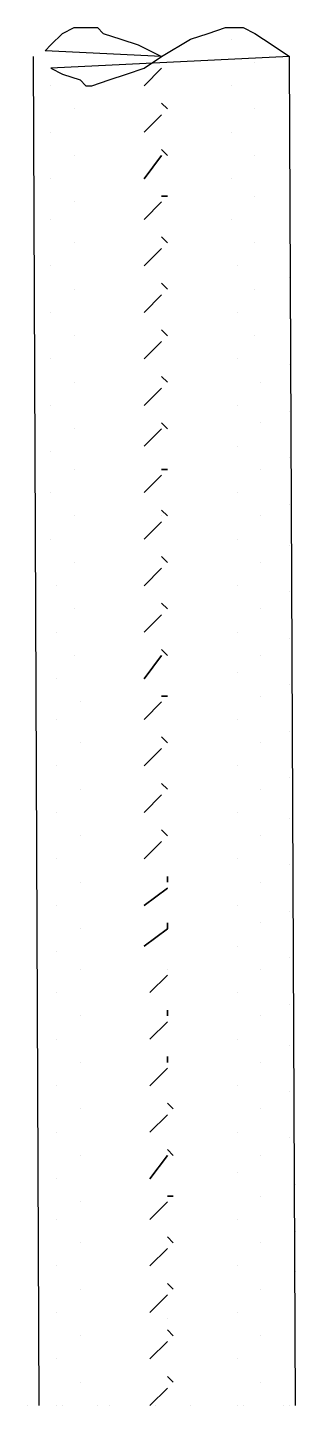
# Model space of a CAD drawing. Extents: x 16296671794 to 16296672922, y -37409618160 to -37409617334.
# Drawn here: x 16296672429.1 to 16296672442.1, y -37409618010.8 to -37409617944 of the extents above; entities that cross this region are included whole.
import ezdxf

# ---------------------------------------------------------------- set-up
doc = ezdxf.new("R2010")
doc.units = 0
doc.header["$LTSCALE"] = 10
doc.header["$MEASUREMENT"] = 0
doc.linetypes.add('ACAD_ISO08W100', pattern=[36, 24, -3, 6, -3])
doc.layers.get('0').update_dxf_attribs({"linetype": 'CONTINUOUS'})
doc.layers.add('中心线', color=1, linetype='ACAD_ISO08W100', lineweight=20)

msp = doc.modelspace()

# ---------------------------------------------------------------- linework, layer by layer
for points, knots in [([(16296672435.56666, -37409617945.38044), (16296672435.56666, -37409617945.38044), (16296672434.44054, -37409617944.817383), (16296672434.44054, -37409617944.817383), (16296672434.44054, -37409617944.817383), (16296672434.44054, -37409617944.817383), (16296672433.59491, -37409617944.534821), (16296672433.59491, -37409617944.534821), (16296672433.59491, -37409617944.534821), (16296672433.59491, -37409617944.534821), (16296672432.747231, -37409617944.254318), (16296672432.747231, -37409617944.254318), (16296672432.747231, -37409617944.254318), (16296672432.747231, -37409617944.254318), (16296672432.464661, -37409617943.971764), (16296672432.464661, -37409617943.971764), (16296672432.464661, -37409617943.971764), (16296672432.464661, -37409617943.971764), (16296672432.18416, -37409617943.971764), (16296672432.18416, -37409617943.971764), (16296672432.18416, -37409617943.971764), (16296672432.18416, -37409617943.971764), (16296672431.61904, -37409617943.971764), (16296672431.61904, -37409617943.971764), (16296672431.61904, -37409617943.971764), (16296672431.61904, -37409617943.971764), (16296672431.338539, -37409617943.971764), (16296672431.338539, -37409617943.971764), (16296672431.338539, -37409617943.971764), (16296672431.338539, -37409617943.971764), (16296672430.773411, -37409617944.254318), (16296672430.773411, -37409617944.254318), (16296672430.773411, -37409617944.254318), (16296672430.773411, -37409617944.254318), (16296672430.20829, -37409617944.817383), (16296672430.20829, -37409617944.817383), (16296672430.20829, -37409617944.817383), (16296672430.20829, -37409617944.817383), (16296672429.92779, -37409617945.099953), (16296672429.92779, -37409617945.099953), (16296672429.92779, -37409617945.099953), (16296672429.92779, -37409617945.099953), (16296672429.362659, -37409617945.38044), (16296672429.362659, -37409617945.38044)], [0, 0, 0, 0, 0.090909091, 0.090909091, 0.090909091, 0.090909101, 0.181818182, 0.181818182, 0.181818182, 0.181818192, 0.272727273, 0.272727273, 0.272727273, 0.272727283, 0.363636364, 0.363636364, 0.363636364, 0.363636374, 0.454545455, 0.454545455, 0.454545455, 0.454545465, 0.545454545, 0.545454545, 0.545454545, 0.545454555, 0.636363636, 0.636363636, 0.636363636, 0.636363646, 0.727272727, 0.727272727, 0.727272727, 0.727272737, 0.818181818, 0.818181818, 0.818181818, 0.818181828, 0.909090909, 0.909090909, 0.909090909, 0.909090919, 1, 1, 1, 1]), ([(16296672441.77273, -37409617945.38044), (16296672441.77273, -37409617945.38044), (16296672440.927099, -37409617944.817383), (16296672440.927099, -37409617944.817383), (16296672440.927099, -37409617944.817383), (16296672440.927099, -37409617944.817383), (16296672440.08148, -37409617944.254318), (16296672440.08148, -37409617944.254318), (16296672440.08148, -37409617944.254318), (16296672440.08148, -37409617944.254318), (16296672439.51635, -37409617943.971764), (16296672439.51635, -37409617943.971764), (16296672439.51635, -37409617943.971764), (16296672439.51635, -37409617943.971764), (16296672438.951229, -37409617943.971764), (16296672438.951229, -37409617943.971764), (16296672438.951229, -37409617943.971764), (16296672438.951229, -37409617943.971764), (16296672438.670731, -37409617943.971764), (16296672438.670731, -37409617943.971764), (16296672438.670731, -37409617943.971764), (16296672438.670731, -37409617943.971764), (16296672437.82304, -37409617944.254318), (16296672437.82304, -37409617944.254318), (16296672437.82304, -37409617944.254318), (16296672437.82304, -37409617944.254318), (16296672436.977409, -37409617944.534821), (16296672436.977409, -37409617944.534821), (16296672436.977409, -37409617944.534821), (16296672436.977409, -37409617944.534821), (16296672435.56666, -37409617945.38044), (16296672435.56666, -37409617945.38044), (16296672435.56666, -37409617945.38044), (16296672435.56666, -37409617945.38044), (16296672434.721041, -37409617945.945572), (16296672434.721041, -37409617945.945572), (16296672434.721041, -37409617945.945572), (16296672434.721041, -37409617945.945572), (16296672433.87541, -37409617946.226067), (16296672433.87541, -37409617946.226067), (16296672433.87541, -37409617946.226067), (16296672433.87541, -37409617946.226067), (16296672433.029791, -37409617946.508629), (16296672433.029791, -37409617946.508629), (16296672433.029791, -37409617946.508629), (16296672433.029791, -37409617946.508629), (16296672432.18416, -37409617946.791191), (16296672432.18416, -37409617946.791191), (16296672432.18416, -37409617946.791191), (16296672432.18416, -37409617946.791191), (16296672431.89954, -37409617946.791191), (16296672431.89954, -37409617946.791191), (16296672431.89954, -37409617946.791191), (16296672431.89954, -37409617946.791191), (16296672431.61904, -37409617946.508629), (16296672431.61904, -37409617946.508629), (16296672431.61904, -37409617946.508629), (16296672431.61904, -37409617946.508629), (16296672430.773411, -37409617946.226067), (16296672430.773411, -37409617946.226067), (16296672430.773411, -37409617946.226067), (16296672430.773411, -37409617946.226067), (16296672430.20829, -37409617945.945572), (16296672430.20829, -37409617945.945572), (16296672430.20829, -37409617945.945572), (16296672430.20829, -37409617945.945572), (16296672429.362659, -37409617945.38044), (16296672429.362659, -37409617945.38044)], [0, 0, 0, 0, 0.058823529, 0.058823529, 0.058823529, 0.058823539, 0.117647059, 0.117647059, 0.117647059, 0.117647069, 0.176470588, 0.176470588, 0.176470588, 0.176470598, 0.235294118, 0.235294118, 0.235294118, 0.235294128, 0.294117647, 0.294117647, 0.294117647, 0.294117657, 0.352941176, 0.352941176, 0.352941176, 0.352941186, 0.411764706, 0.411764706, 0.411764706, 0.411764716, 0.470588235, 0.470588235, 0.470588235, 0.470588245, 0.529411765, 0.529411765, 0.529411765, 0.529411775, 0.588235294, 0.588235294, 0.588235294, 0.588235304, 0.647058824, 0.647058824, 0.647058824, 0.647058834, 0.705882353, 0.705882353, 0.705882353, 0.705882363, 0.764705882, 0.764705882, 0.764705882, 0.764705892, 0.823529412, 0.823529412, 0.823529412, 0.823529422, 0.882352941, 0.882352941, 0.882352941, 0.882352951, 0.941176471, 0.941176471, 0.941176471, 0.941176481, 1, 1, 1, 1]), ([(16296672434.721041, -37409617946.791191), (16296672434.721041, -37409617946.791191), (16296672435.56666, -37409617945.945572), (16296672435.56666, -37409617945.945572), (16296672435.56666, -37409617945.945572), (16296672435.56666, -37409617945.945572), (16296672436.696911, -37409617944.534821), (16296672436.696911, -37409617944.534821)], [0, 0, 0, 0, 0.5, 0.5, 0.5, 0.50000001, 1, 1, 1, 1]), ([(16296672435.85129, -37409617947.91938), (16296672435.85129, -37409617947.91938), (16296672435.56666, -37409617947.636818), (16296672435.56666, -37409617947.636818), (16296672435.56666, -37409617947.636818), (16296672435.56666, -37409617947.636818), (16296672434.15591, -37409617946.226067), (16296672434.15591, -37409617946.226067)], [0, 0, 0, 0, 0.5, 0.5, 0.5, 0.50000001, 1, 1, 1, 1]), ([(16296672434.721041, -37409617949.045509), (16296672434.721041, -37409617949.045509), (16296672435.56666, -37409617948.199883), (16296672435.56666, -37409617948.199883), (16296672435.56666, -37409617948.199883), (16296672435.56666, -37409617948.199883), (16296672437.82304, -37409617945.663002), (16296672437.82304, -37409617945.663002)], [0, 0, 0, 0, 0.5, 0.5, 0.5, 0.50000001, 1, 1, 1, 1]), ([(16296672435.85129, -37409617950.175758), (16296672435.85129, -37409617950.175758), (16296672435.56666, -37409617949.893204), (16296672435.56666, -37409617949.893204), (16296672435.56666, -37409617949.893204), (16296672435.56666, -37409617949.893204), (16296672432.464661, -37409617946.791191), (16296672432.464661, -37409617946.791191)], [0, 0, 0, 0, 0.5, 0.5, 0.5, 0.50000001, 1, 1, 1, 1]), ([(16296672434.721041, -37409617951.30188), (16296672434.721041, -37409617951.30188), (16296672435.56666, -37409617950.175758), (16296672435.56666, -37409617950.175758), (16296672435.56666, -37409617950.175758), (16296672435.56666, -37409617950.175758), (16296672437.82304, -37409617947.91938), (16296672437.82304, -37409617947.91938)], [0, 0, 0, 0, 0.5, 0.5, 0.5, 0.50000001, 1, 1, 1, 1]), ([(16296672434.721041, -37409617953.275703), (16296672434.721041, -37409617953.275703), (16296672435.56666, -37409617952.430069), (16296672435.56666, -37409617952.430069), (16296672435.56666, -37409617952.430069), (16296672435.56666, -37409617952.430069), (16296672438.1056, -37409617950.175758), (16296672438.1056, -37409617950.175758)], [0, 0, 0, 0, 0.5, 0.5, 0.5, 0.50000001, 1, 1, 1, 1]), ([(16296672435.85129, -37409617952.147507), (16296672435.85129, -37409617952.147507), (16296672435.56666, -37409617952.147507), (16296672435.56666, -37409617952.147507), (16296672435.56666, -37409617952.147507), (16296672435.56666, -37409617952.147507), (16296672432.464661, -37409617949.045509), (16296672432.464661, -37409617949.045509)], [0, 0, 0, 0, 0.5, 0.5, 0.5, 0.50000001, 1, 1, 1, 1]), ([(16296672434.721041, -37409617955.530006), (16296672434.721041, -37409617955.530006), (16296672435.56666, -37409617954.68438), (16296672435.56666, -37409617954.68438), (16296672435.56666, -37409617954.68438), (16296672435.56666, -37409617954.68438), (16296672438.1056, -37409617952.147507), (16296672438.1056, -37409617952.147507)], [0, 0, 0, 0, 0.5, 0.5, 0.5, 0.50000001, 1, 1, 1, 1]), ([(16296672435.85129, -37409617954.403877), (16296672435.85129, -37409617954.403877), (16296672435.56666, -37409617954.123383), (16296672435.56666, -37409617954.123383), (16296672435.56666, -37409617954.123383), (16296672435.56666, -37409617954.123383), (16296672432.464661, -37409617951.30188), (16296672432.464661, -37409617951.30188)], [0, 0, 0, 0, 0.5, 0.5, 0.5, 0.50000001, 1, 1, 1, 1]), ([(16296672435.85129, -37409617956.660263), (16296672435.85129, -37409617956.660263), (16296672435.56666, -37409617956.375633), (16296672435.56666, -37409617956.375633), (16296672435.56666, -37409617956.375633), (16296672435.56666, -37409617956.375633), (16296672432.464661, -37409617953.275703), (16296672432.464661, -37409617953.275703)], [0, 0, 0, 0, 0.5, 0.5, 0.5, 0.50000001, 1, 1, 1, 1]), ([(16296672434.721041, -37409617957.786377), (16296672434.721041, -37409617957.786377), (16296672435.56666, -37409617956.940758), (16296672435.56666, -37409617956.940758), (16296672435.56666, -37409617956.940758), (16296672435.56666, -37409617956.940758), (16296672438.1056, -37409617954.403877), (16296672438.1056, -37409617954.403877)], [0, 0, 0, 0, 0.5, 0.5, 0.5, 0.50000001, 1, 1, 1, 1]), ([(16296672435.85129, -37409617958.916634), (16296672435.85129, -37409617958.916634), (16296672435.56666, -37409617958.632004), (16296672435.56666, -37409617958.632004), (16296672435.56666, -37409617958.632004), (16296672435.56666, -37409617958.632004), (16296672432.464661, -37409617955.530006), (16296672432.464661, -37409617955.530006)], [0, 0, 0, 0, 0.5, 0.5, 0.5, 0.50000001, 1, 1, 1, 1]), ([(16296672434.721041, -37409617960.042763), (16296672434.721041, -37409617960.042763), (16296672435.56666, -37409617959.197128), (16296672435.56666, -37409617959.197128), (16296672435.56666, -37409617959.197128), (16296672435.56666, -37409617959.197128), (16296672438.1056, -37409617956.660263), (16296672438.1056, -37409617956.660263)], [0, 0, 0, 0, 0.5, 0.5, 0.5, 0.50000001, 1, 1, 1, 1]), ([(16296672435.85129, -37409617961.170937), (16296672435.85129, -37409617961.170937), (16296672435.56666, -37409617960.888382), (16296672435.56666, -37409617960.888382), (16296672435.56666, -37409617960.888382), (16296672435.56666, -37409617960.888382), (16296672432.464661, -37409617957.786377), (16296672432.464661, -37409617957.786377)], [0, 0, 0, 0, 0.5, 0.5, 0.5, 0.50000001, 1, 1, 1, 1]), ([(16296672434.721041, -37409617962.299133), (16296672434.721041, -37409617962.299133), (16296672435.56666, -37409617961.453506), (16296672435.56666, -37409617961.453506), (16296672435.56666, -37409617961.453506), (16296672435.56666, -37409617961.453506), (16296672438.1056, -37409617958.916634), (16296672438.1056, -37409617958.916634)], [0, 0, 0, 0, 0.5, 0.5, 0.5, 0.50000001, 1, 1, 1, 1]), ([(16296672434.721041, -37409617964.272942), (16296672434.721041, -37409617964.272942), (16296672435.56666, -37409617963.425247), (16296672435.56666, -37409617963.425247), (16296672435.56666, -37409617963.425247), (16296672435.56666, -37409617963.425247), (16296672438.1056, -37409617961.170937), (16296672438.1056, -37409617961.170937)], [0, 0, 0, 0, 0.5, 0.5, 0.5, 0.50000001, 1, 1, 1, 1]), ([(16296672435.85129, -37409617963.425247), (16296672435.85129, -37409617963.425247), (16296672435.56666, -37409617963.144753), (16296672435.56666, -37409617963.144753), (16296672435.56666, -37409617963.144753), (16296672435.56666, -37409617963.144753), (16296672432.464661, -37409617960.042763), (16296672432.464661, -37409617960.042763)], [0, 0, 0, 0, 0.5, 0.5, 0.5, 0.50000001, 1, 1, 1, 1]), ([(16296672435.85129, -37409617965.401131), (16296672435.85129, -37409617965.401131), (16296672435.56666, -37409617965.401131), (16296672435.56666, -37409617965.401131), (16296672435.56666, -37409617965.401131), (16296672435.56666, -37409617965.401131), (16296672432.464661, -37409617962.299133), (16296672432.464661, -37409617962.299133)], [0, 0, 0, 0, 0.5, 0.5, 0.5, 0.50000001, 1, 1, 1, 1]), ([(16296672434.721041, -37409617966.527252), (16296672434.721041, -37409617966.527252), (16296672435.56666, -37409617965.681633), (16296672435.56666, -37409617965.681633), (16296672435.56666, -37409617965.681633), (16296672435.56666, -37409617965.681633), (16296672438.1056, -37409617963.425247), (16296672438.1056, -37409617963.425247)], [0, 0, 0, 0, 0.5, 0.5, 0.5, 0.50000001, 1, 1, 1, 1]), ([(16296672435.85129, -37409617967.655441), (16296672435.85129, -37409617967.655441), (16296672435.56666, -37409617967.374947), (16296672435.56666, -37409617967.374947), (16296672435.56666, -37409617967.374947), (16296672435.56666, -37409617967.374947), (16296672432.464661, -37409617964.555496), (16296672432.464661, -37409617964.555496)], [0, 0, 0, 0, 0.5, 0.5, 0.5, 0.50000001, 1, 1, 1, 1]), ([(16296672434.721041, -37409617968.78363), (16296672434.721041, -37409617968.78363), (16296672435.56666, -37409617967.938004), (16296672435.56666, -37409617967.938004), (16296672435.56666, -37409617967.938004), (16296672435.56666, -37409617967.938004), (16296672438.1056, -37409617965.401131), (16296672438.1056, -37409617965.401131)], [0, 0, 0, 0, 0.5, 0.5, 0.5, 0.50000001, 1, 1, 1, 1]), ([(16296672435.85129, -37409617969.911819), (16296672435.85129, -37409617969.911819), (16296672435.56666, -37409617969.629257), (16296672435.56666, -37409617969.629257), (16296672435.56666, -37409617969.629257), (16296672435.56666, -37409617969.629257), (16296672432.464661, -37409617966.527252), (16296672432.464661, -37409617966.527252)], [0, 0, 0, 0, 0.5, 0.5, 0.5, 0.50000001, 1, 1, 1, 1]), ([(16296672434.721041, -37409617971.040009), (16296672434.721041, -37409617971.040009), (16296672435.56666, -37409617970.192322), (16296672435.56666, -37409617970.192322), (16296672435.56666, -37409617970.192322), (16296672435.56666, -37409617970.192322), (16296672438.1056, -37409617967.655441), (16296672438.1056, -37409617967.655441)], [0, 0, 0, 0, 0.5, 0.5, 0.5, 0.50000001, 1, 1, 1, 1]), ([(16296672435.85129, -37409617972.16819), (16296672435.85129, -37409617972.16819), (16296672435.56666, -37409617971.885628), (16296672435.56666, -37409617971.885628), (16296672435.56666, -37409617971.885628), (16296672435.56666, -37409617971.885628), (16296672432.464661, -37409617968.78363), (16296672432.464661, -37409617968.78363)], [0, 0, 0, 0, 0.5, 0.5, 0.5, 0.50000001, 1, 1, 1, 1]), ([(16296672434.721041, -37409617973.294319), (16296672434.721041, -37409617973.294319), (16296672435.56666, -37409617972.448692), (16296672435.56666, -37409617972.448692), (16296672435.56666, -37409617972.448692), (16296672435.56666, -37409617972.448692), (16296672438.1056, -37409617969.911819), (16296672438.1056, -37409617969.911819)], [0, 0, 0, 0, 0.5, 0.5, 0.5, 0.50000001, 1, 1, 1, 1]), ([(16296672434.721041, -37409617975.55069), (16296672434.721041, -37409617975.55069), (16296672435.56666, -37409617974.424568), (16296672435.56666, -37409617974.424568), (16296672435.56666, -37409617974.424568), (16296672435.56666, -37409617974.424568), (16296672438.1056, -37409617972.16819), (16296672438.1056, -37409617972.16819)], [0, 0, 0, 0, 0.5, 0.5, 0.5, 0.50000001, 1, 1, 1, 1]), ([(16296672435.85129, -37409617974.424568), (16296672435.85129, -37409617974.424568), (16296672435.56666, -37409617974.139954), (16296672435.56666, -37409617974.139954), (16296672435.56666, -37409617974.139954), (16296672435.56666, -37409617974.139954), (16296672432.464661, -37409617971.040009), (16296672432.464661, -37409617971.040009)], [0, 0, 0, 0, 0.5, 0.5, 0.5, 0.50000001, 1, 1, 1, 1]), ([(16296672434.721041, -37409617977.524513), (16296672434.721041, -37409617977.524513), (16296672435.56666, -37409617976.676819), (16296672435.56666, -37409617976.676819), (16296672435.56666, -37409617976.676819), (16296672435.56666, -37409617976.676819), (16296672438.1056, -37409617974.424568), (16296672438.1056, -37409617974.424568)], [0, 0, 0, 0, 0.5, 0.5, 0.5, 0.50000001, 1, 1, 1, 1]), ([(16296672435.85129, -37409617976.396317), (16296672435.85129, -37409617976.396317), (16296672435.56666, -37409617976.396317), (16296672435.56666, -37409617976.396317), (16296672435.56666, -37409617976.396317), (16296672435.56666, -37409617976.396317), (16296672432.464661, -37409617973.294319), (16296672432.464661, -37409617973.294319)], [0, 0, 0, 0, 0.5, 0.5, 0.5, 0.50000001, 1, 1, 1, 1]), ([(16296672435.85129, -37409617978.652687), (16296672435.85129, -37409617978.652687), (16296672435.56666, -37409617978.372192), (16296672435.56666, -37409617978.372192), (16296672435.56666, -37409617978.372192), (16296672435.56666, -37409617978.372192), (16296672432.464661, -37409617975.55069), (16296672432.464661, -37409617975.55069)], [0, 0, 0, 0, 0.5, 0.5, 0.5, 0.50000001, 1, 1, 1, 1]), ([(16296672434.721041, -37409617979.778816), (16296672434.721041, -37409617979.778816), (16296672435.56666, -37409617978.933197), (16296672435.56666, -37409617978.933197), (16296672435.56666, -37409617978.933197), (16296672435.56666, -37409617978.933197), (16296672438.1056, -37409617976.396317), (16296672438.1056, -37409617976.396317)], [0, 0, 0, 0, 0.5, 0.5, 0.5, 0.50000001, 1, 1, 1, 1]), ([(16296672435.85129, -37409617980.909073), (16296672435.85129, -37409617980.909073), (16296672435.56666, -37409617980.624443), (16296672435.56666, -37409617980.624443), (16296672435.56666, -37409617980.624443), (16296672435.56666, -37409617980.624443), (16296672432.464661, -37409617977.524513), (16296672432.464661, -37409617977.524513)], [0, 0, 0, 0, 0.5, 0.5, 0.5, 0.50000001, 1, 1, 1, 1]), ([(16296672434.721041, -37409617982.035187), (16296672434.721041, -37409617982.035187), (16296672435.56666, -37409617981.189568), (16296672435.56666, -37409617981.189568), (16296672435.56666, -37409617981.189568), (16296672435.56666, -37409617981.189568), (16296672438.1056, -37409617978.652687), (16296672438.1056, -37409617978.652687)], [0, 0, 0, 0, 0.5, 0.5, 0.5, 0.50000001, 1, 1, 1, 1]), ([(16296672434.721041, -37409617984.291557), (16296672434.721041, -37409617984.291557), (16296672435.56666, -37409617983.445953), (16296672435.56666, -37409617983.445953), (16296672435.56666, -37409617983.445953), (16296672435.56666, -37409617983.445953), (16296672438.1056, -37409617980.909073), (16296672438.1056, -37409617980.909073)], [0, 0, 0, 0, 0.5, 0.5, 0.5, 0.50000001, 1, 1, 1, 1]), ([(16296672435.85129, -37409617983.163383), (16296672435.85129, -37409617983.163383), (16296672435.56666, -37409617982.880821), (16296672435.56666, -37409617982.880821), (16296672435.56666, -37409617982.880821), (16296672435.56666, -37409617982.880821), (16296672432.464661, -37409617979.778816), (16296672432.464661, -37409617979.778816)], [0, 0, 0, 0, 0.5, 0.5, 0.5, 0.50000001, 1, 1, 1, 1]), ([(16296672435.85129, -37409617985.419746), (16296672435.85129, -37409617985.419746), (16296672435.85129, -37409617985.137192), (16296672435.85129, -37409617985.137192), (16296672435.85129, -37409617985.137192), (16296672435.85129, -37409617985.137192), (16296672432.747231, -37409617982.035187), (16296672432.747231, -37409617982.035187)], [0, 0, 0, 0, 0.5, 0.5, 0.5, 0.50000001, 1, 1, 1, 1]), ([(16296672434.721041, -37409617986.547943), (16296672434.721041, -37409617986.547943), (16296672435.85129, -37409617985.702316), (16296672435.85129, -37409617985.702316), (16296672435.85129, -37409617985.702316), (16296672435.85129, -37409617985.702316), (16296672438.1056, -37409617983.163383), (16296672438.1056, -37409617983.163383)], [0, 0, 0, 0, 0.5, 0.5, 0.5, 0.50000001, 1, 1, 1, 1]), ([(16296672435.85129, -37409617987.674057), (16296672435.85129, -37409617987.674057), (16296672435.85129, -37409617987.39357), (16296672435.85129, -37409617987.39357), (16296672435.85129, -37409617987.39357), (16296672435.85129, -37409617987.39357), (16296672432.747231, -37409617984.291557), (16296672432.747231, -37409617984.291557)], [0, 0, 0, 0, 0.5, 0.5, 0.5, 0.50000001, 1, 1, 1, 1]), ([(16296672434.721041, -37409617988.521759), (16296672434.721041, -37409617988.521759), (16296672435.85129, -37409617987.674057), (16296672435.85129, -37409617987.674057), (16296672435.85129, -37409617987.674057), (16296672435.85129, -37409617987.674057), (16296672438.1056, -37409617985.419746), (16296672438.1056, -37409617985.419746)], [0, 0, 0, 0, 0.5, 0.5, 0.5, 0.50000001, 1, 1, 1, 1]), ([(16296672435.003599, -37409617990.77607), (16296672435.003599, -37409617990.77607), (16296672435.85129, -37409617989.930443), (16296672435.85129, -37409617989.930443), (16296672435.85129, -37409617989.930443), (16296672435.85129, -37409617989.930443), (16296672438.1056, -37409617987.674057), (16296672438.1056, -37409617987.674057)], [0, 0, 0, 0, 0.5, 0.5, 0.5, 0.50000001, 1, 1, 1, 1]), ([(16296672435.85129, -37409617991.904259), (16296672435.85129, -37409617991.904259), (16296672435.85129, -37409617991.623756), (16296672435.85129, -37409617991.623756), (16296672435.85129, -37409617991.623756), (16296672435.85129, -37409617991.623756), (16296672432.747231, -37409617988.802254), (16296672432.747231, -37409617988.802254)], [0, 0, 0, 0, 0.5, 0.5, 0.5, 0.50000001, 1, 1, 1, 1]), ([(16296672435.003599, -37409617993.03244), (16296672435.003599, -37409617993.03244), (16296672435.85129, -37409617992.184753), (16296672435.85129, -37409617992.184753), (16296672435.85129, -37409617992.184753), (16296672435.85129, -37409617992.184753), (16296672438.1056, -37409617989.647881), (16296672438.1056, -37409617989.647881)], [0, 0, 0, 0, 0.5, 0.5, 0.5, 0.50000001, 1, 1, 1, 1]), ([(16296672435.85129, -37409617994.160629), (16296672435.85129, -37409617994.160629), (16296672435.85129, -37409617993.878067), (16296672435.85129, -37409617993.878067), (16296672435.85129, -37409617993.878067), (16296672435.85129, -37409617993.878067), (16296672432.747231, -37409617990.77607), (16296672432.747231, -37409617990.77607)], [0, 0, 0, 0, 0.5, 0.5, 0.5, 0.50000001, 1, 1, 1, 1]), ([(16296672435.003599, -37409617995.286758), (16296672435.003599, -37409617995.286758), (16296672435.85129, -37409617994.441132), (16296672435.85129, -37409617994.441132), (16296672435.85129, -37409617994.441132), (16296672435.85129, -37409617994.441132), (16296672438.1056, -37409617991.904259), (16296672438.1056, -37409617991.904259)], [0, 0, 0, 0, 0.5, 0.5, 0.5, 0.50000001, 1, 1, 1, 1]), ([(16296672436.13179, -37409617996.417007), (16296672436.13179, -37409617996.417007), (16296672435.85129, -37409617996.132378), (16296672435.85129, -37409617996.132378), (16296672435.85129, -37409617996.132378), (16296672435.85129, -37409617996.132378), (16296672432.747231, -37409617993.03244), (16296672432.747231, -37409617993.03244)], [0, 0, 0, 0, 0.5, 0.5, 0.5, 0.50000001, 1, 1, 1, 1]), ([(16296672435.003599, -37409617997.543129), (16296672435.003599, -37409617997.543129), (16296672435.85129, -37409617996.697502), (16296672435.85129, -37409617996.697502), (16296672435.85129, -37409617996.697502), (16296672435.85129, -37409617996.697502), (16296672438.1056, -37409617994.160629), (16296672438.1056, -37409617994.160629)], [0, 0, 0, 0, 0.5, 0.5, 0.5, 0.50000001, 1, 1, 1, 1]), ([(16296672435.003599, -37409617999.799507), (16296672435.003599, -37409617999.799507), (16296672435.85129, -37409617998.671318), (16296672435.85129, -37409617998.671318), (16296672435.85129, -37409617998.671318), (16296672435.85129, -37409617998.671318), (16296672438.1056, -37409617996.417007), (16296672438.1056, -37409617996.417007)], [0, 0, 0, 0, 0.5, 0.5, 0.5, 0.50000001, 1, 1, 1, 1]), ([(16296672436.13179, -37409617998.671318), (16296672436.13179, -37409617998.671318), (16296672435.85129, -37409617998.388763), (16296672435.85129, -37409617998.388763), (16296672435.85129, -37409617998.388763), (16296672435.85129, -37409617998.388763), (16296672432.747231, -37409617995.286758), (16296672432.747231, -37409617995.286758)], [0, 0, 0, 0, 0.5, 0.5, 0.5, 0.50000001, 1, 1, 1, 1]), ([(16296672436.13179, -37409618000.645126), (16296672436.13179, -37409618000.645126), (16296672435.85129, -37409618000.645126), (16296672435.85129, -37409618000.645126), (16296672435.85129, -37409618000.645126), (16296672435.85129, -37409618000.645126), (16296672432.747231, -37409617997.543129), (16296672432.747231, -37409617997.543129)], [0, 0, 0, 0, 0.5, 0.5, 0.5, 0.50000001, 1, 1, 1, 1]), ([(16296672435.003599, -37409618001.773323), (16296672435.003599, -37409618001.773323), (16296672435.85129, -37409618000.925629), (16296672435.85129, -37409618000.925629), (16296672435.85129, -37409618000.925629), (16296672435.85129, -37409618000.925629), (16296672438.1056, -37409617998.671318), (16296672438.1056, -37409617998.671318)], [0, 0, 0, 0, 0.5, 0.5, 0.5, 0.50000001, 1, 1, 1, 1]), ([(16296672436.13179, -37409618002.901497), (16296672436.13179, -37409618002.901497), (16296672435.85129, -37409618002.618942), (16296672435.85129, -37409618002.618942), (16296672435.85129, -37409618002.618942), (16296672435.85129, -37409618002.618942), (16296672432.747231, -37409617999.799507), (16296672432.747231, -37409617999.799507)], [0, 0, 0, 0, 0.5, 0.5, 0.5, 0.50000001, 1, 1, 1, 1]), ([(16296672435.003599, -37409618004.027634), (16296672435.003599, -37409618004.027634), (16296672435.85129, -37409618003.182007), (16296672435.85129, -37409618003.182007), (16296672435.85129, -37409618003.182007), (16296672435.85129, -37409618003.182007), (16296672438.1056, -37409618000.645126), (16296672438.1056, -37409618000.645126)], [0, 0, 0, 0, 0.5, 0.5, 0.5, 0.50000001, 1, 1, 1, 1]), ([(16296672435.003599, -37409618006.283997), (16296672435.003599, -37409618006.283997), (16296672435.85129, -37409618005.438377), (16296672435.85129, -37409618005.438377), (16296672435.85129, -37409618005.438377), (16296672435.85129, -37409618005.438377), (16296672438.1056, -37409618002.901497), (16296672438.1056, -37409618002.901497)], [0, 0, 0, 0, 0.5, 0.5, 0.5, 0.50000001, 1, 1, 1, 1]), ([(16296672436.13179, -37409618005.155823), (16296672436.13179, -37409618005.155823), (16296672435.85129, -37409618004.873253), (16296672435.85129, -37409618004.873253), (16296672435.85129, -37409618004.873253), (16296672435.85129, -37409618004.873253), (16296672432.747231, -37409618001.773323), (16296672432.747231, -37409618001.773323)], [0, 0, 0, 0, 0.5, 0.5, 0.5, 0.50000001, 1, 1, 1, 1]), ([(16296672436.13179, -37409618007.412193), (16296672436.13179, -37409618007.412193), (16296672435.85129, -37409618007.129631), (16296672435.85129, -37409618007.129631), (16296672435.85129, -37409618007.129631), (16296672435.85129, -37409618007.129631), (16296672432.747231, -37409618004.027634), (16296672432.747231, -37409618004.027634)], [0, 0, 0, 0, 0.5, 0.5, 0.5, 0.50000001, 1, 1, 1, 1]), ([(16296672435.003599, -37409618008.540382), (16296672435.003599, -37409618008.540382), (16296672435.85129, -37409618007.694763), (16296672435.85129, -37409618007.694763), (16296672435.85129, -37409618007.694763), (16296672435.85129, -37409618007.694763), (16296672438.1056, -37409618005.155823), (16296672438.1056, -37409618005.155823)], [0, 0, 0, 0, 0.5, 0.5, 0.5, 0.50000001, 1, 1, 1, 1]), ([(16296672436.13179, -37409618009.668571), (16296672436.13179, -37409618009.668571), (16296672435.85129, -37409618009.386009), (16296672435.85129, -37409618009.386009), (16296672435.85129, -37409618009.386009), (16296672435.85129, -37409618009.386009), (16296672432.747231, -37409618006.283997), (16296672432.747231, -37409618006.283997)], [0, 0, 0, 0, 0.5, 0.5, 0.5, 0.50000001, 1, 1, 1, 1]), ([(16296672435.003599, -37409618010.794693), (16296672435.003599, -37409618010.794693), (16296672435.85129, -37409618009.949074), (16296672435.85129, -37409618009.949074), (16296672435.85129, -37409618009.949074), (16296672435.85129, -37409618009.949074), (16296672438.388161, -37409618007.412193), (16296672438.388161, -37409618007.412193)], [0, 0, 0, 0, 0.5, 0.5, 0.5, 0.50000001, 1, 1, 1, 1])]:
    msp.add_open_spline(points, degree=3, knots=knots)
for points in [[(16296672438.951229, -37409617944.534821), (16296672438.951229, -37409617944.534821), (16296672439.51635, -37409617943.971764), (16296672439.51635, -37409617943.971764)], [(16296672429.645229, -37409618010.794693), (16296672429.645229, -37409618010.794693), (16296672429.362659, -37409617945.38044), (16296672429.362659, -37409617945.38044)], [(16296672442.05323, -37409618010.794693), (16296672442.05323, -37409618010.794693), (16296672441.77273, -37409617945.38044), (16296672441.77273, -37409617945.38044)], [(16296672435.85129, -37409617945.663002), (16296672435.85129, -37409617945.663002), (16296672435.56666, -37409617945.38044), (16296672435.56666, -37409617945.38044)], [(16296672440.08148, -37409617945.663002), (16296672440.08148, -37409617945.663002), (16296672438.388161, -37409617943.971764), (16296672438.388161, -37409617943.971764)], [(16296672430.20829, -37409617946.791191), (16296672430.20829, -37409617946.791191), (16296672430.773411, -37409617946.226067), (16296672430.773411, -37409617946.226067)], [(16296672438.951229, -37409617946.791191), (16296672438.951229, -37409617946.791191), (16296672440.927099, -37409617944.817383), (16296672440.927099, -37409617944.817383)], [(16296672441.77273, -37409617947.073753), (16296672441.77273, -37409617947.073753), (16296672441.2076, -37409617946.791191), (16296672441.2076, -37409617946.791191)], [(16296672431.338539, -37409617947.91938), (16296672431.338539, -37409617947.91938), (16296672429.362659, -37409617945.945572), (16296672429.362659, -37409617945.945572)], [(16296672440.08148, -37409617947.91938), (16296672440.08148, -37409617947.91938), (16296672436.977409, -37409617944.534821), (16296672436.977409, -37409617944.534821)], [(16296672430.20829, -37409617949.045509), (16296672430.20829, -37409617949.045509), (16296672432.464661, -37409617946.791191), (16296672432.464661, -37409617946.791191)], [(16296672438.951229, -37409617949.045509), (16296672438.951229, -37409617949.045509), (16296672441.77273, -37409617946.226067), (16296672441.77273, -37409617946.226067)], [(16296672441.77273, -37409617949.328072), (16296672441.77273, -37409617949.328072), (16296672441.2076, -37409617949.045509), (16296672441.2076, -37409617949.045509)], [(16296672431.338539, -37409617950.175758), (16296672431.338539, -37409617950.175758), (16296672429.362659, -37409617948.199883), (16296672429.362659, -37409617948.199883)], [(16296672440.08148, -37409617950.175758), (16296672440.08148, -37409617950.175758), (16296672436.977409, -37409617946.791191), (16296672436.977409, -37409617946.791191)], [(16296672430.20829, -37409617951.30188), (16296672430.20829, -37409617951.30188), (16296672433.59491, -37409617947.91938), (16296672433.59491, -37409617947.91938)], [(16296672438.951229, -37409617951.30188), (16296672438.951229, -37409617951.30188), (16296672441.77273, -37409617948.482437), (16296672441.77273, -37409617948.482437)], [(16296672441.77273, -37409617951.584442), (16296672441.77273, -37409617951.584442), (16296672441.2076, -37409617951.021378), (16296672441.2076, -37409617951.021378)], [(16296672431.338539, -37409617952.430069), (16296672431.338539, -37409617952.430069), (16296672429.362659, -37409617950.456253), (16296672429.362659, -37409617950.456253)], [(16296672440.08148, -37409617952.147507), (16296672440.08148, -37409617952.147507), (16296672436.977409, -37409617949.045509), (16296672436.977409, -37409617949.045509)], [(16296672430.20829, -37409617953.275703), (16296672430.20829, -37409617953.275703), (16296672433.59491, -37409617950.175758), (16296672433.59491, -37409617950.175758)], [(16296672438.951229, -37409617953.275703), (16296672438.951229, -37409617953.275703), (16296672441.77273, -37409617950.738823), (16296672441.77273, -37409617950.738823)], [(16296672441.77273, -37409617953.838753), (16296672441.77273, -37409617953.838753), (16296672441.2076, -37409617953.275703), (16296672441.2076, -37409617953.275703)], [(16296672431.338539, -37409617954.403877), (16296672431.338539, -37409617954.403877), (16296672429.362659, -37409617952.430069), (16296672429.362659, -37409617952.430069)], [(16296672440.08148, -37409617954.403877), (16296672440.08148, -37409617954.403877), (16296672436.977409, -37409617951.30188), (16296672436.977409, -37409617951.30188)], [(16296672430.20829, -37409617955.530006), (16296672430.20829, -37409617955.530006), (16296672433.59491, -37409617952.430069), (16296672433.59491, -37409617952.430069)], [(16296672439.233789, -37409617955.530006), (16296672439.233789, -37409617955.530006), (16296672441.77273, -37409617952.993134), (16296672441.77273, -37409617952.993134)], [(16296672431.338539, -37409617956.660263), (16296672431.338539, -37409617956.660263), (16296672429.362659, -37409617954.68438), (16296672429.362659, -37409617954.68438)], [(16296672440.08148, -37409617956.660263), (16296672440.08148, -37409617956.660263), (16296672436.977409, -37409617953.275703), (16296672436.977409, -37409617953.275703)], [(16296672441.77273, -37409617956.095131), (16296672441.77273, -37409617956.095131), (16296672441.2076, -37409617955.530006), (16296672441.2076, -37409617955.530006)], [(16296672430.20829, -37409617957.786377), (16296672430.20829, -37409617957.786377), (16296672433.59491, -37409617954.403877), (16296672433.59491, -37409617954.403877)], [(16296672439.233789, -37409617957.786377), (16296672439.233789, -37409617957.786377), (16296672441.77273, -37409617955.249496), (16296672441.77273, -37409617955.249496)], [(16296672441.77273, -37409617958.071007), (16296672441.77273, -37409617958.071007), (16296672441.2076, -37409617957.786377), (16296672441.2076, -37409617957.786377)], [(16296672431.338539, -37409617958.916634), (16296672431.338539, -37409617958.916634), (16296672429.362659, -37409617956.940758), (16296672429.362659, -37409617956.940758)], [(16296672440.08148, -37409617958.916634), (16296672440.08148, -37409617958.916634), (16296672436.977409, -37409617955.530006), (16296672436.977409, -37409617955.530006)], [(16296672430.20829, -37409617960.042763), (16296672430.20829, -37409617960.042763), (16296672433.59491, -37409617956.660263), (16296672433.59491, -37409617956.660263)], [(16296672439.233789, -37409617960.042763), (16296672439.233789, -37409617960.042763), (16296672441.77273, -37409617957.22538), (16296672441.77273, -37409617957.22538)], [(16296672441.77273, -37409617960.325317), (16296672441.77273, -37409617960.325317), (16296672441.2076, -37409617960.042763), (16296672441.2076, -37409617960.042763)], [(16296672431.338539, -37409617961.170937), (16296672431.338539, -37409617961.170937), (16296672429.362659, -37409617959.197128), (16296672429.362659, -37409617959.197128)], [(16296672440.36198, -37409617961.170937), (16296672440.36198, -37409617961.170937), (16296672436.977409, -37409617957.786377), (16296672436.977409, -37409617957.786377)], [(16296672430.20829, -37409617962.299133), (16296672430.20829, -37409617962.299133), (16296672433.59491, -37409617958.916634), (16296672433.59491, -37409617958.916634)], [(16296672439.233789, -37409617962.299133), (16296672439.233789, -37409617962.299133), (16296672441.77273, -37409617959.477631), (16296672441.77273, -37409617959.477631)], [(16296672441.77273, -37409617962.579628), (16296672441.77273, -37409617962.579628), (16296672441.2076, -37409617962.299133), (16296672441.2076, -37409617962.299133)], [(16296672431.338539, -37409617963.425247), (16296672431.338539, -37409617963.425247), (16296672429.362659, -37409617961.453506), (16296672429.362659, -37409617961.453506)], [(16296672440.36198, -37409617963.144753), (16296672440.36198, -37409617963.144753), (16296672436.977409, -37409617960.042763), (16296672436.977409, -37409617960.042763)], [(16296672430.20829, -37409617964.555496), (16296672430.20829, -37409617964.555496), (16296672433.59491, -37409617961.170937), (16296672433.59491, -37409617961.170937)], [(16296672439.233789, -37409617964.272942), (16296672439.233789, -37409617964.272942), (16296672441.77273, -37409617961.734009), (16296672441.77273, -37409617961.734009)], [(16296672431.338539, -37409617965.401131), (16296672431.338539, -37409617965.401131), (16296672429.362659, -37409617963.709877), (16296672429.362659, -37409617963.709877)], [(16296672440.36198, -37409617965.401131), (16296672440.36198, -37409617965.401131), (16296672436.977409, -37409617962.299133), (16296672436.977409, -37409617962.299133)], [(16296672441.77273, -37409617964.836014), (16296672441.77273, -37409617964.836014), (16296672441.2076, -37409617964.272942), (16296672441.2076, -37409617964.272942)], [(16296672430.20829, -37409617966.527252), (16296672430.20829, -37409617966.527252), (16296672433.59491, -37409617963.425247), (16296672433.59491, -37409617963.425247)], [(16296672439.233789, -37409617966.527252), (16296672439.233789, -37409617966.527252), (16296672441.77273, -37409617963.990379), (16296672441.77273, -37409617963.990379)], [(16296672441.77273, -37409617967.092377), (16296672441.77273, -37409617967.092377), (16296672441.49016, -37409617966.527252), (16296672441.49016, -37409617966.527252)], [(16296672431.338539, -37409617967.655441), (16296672431.338539, -37409617967.655441), (16296672429.362659, -37409617965.681633), (16296672429.362659, -37409617965.681633)], [(16296672440.36198, -37409617967.655441), (16296672440.36198, -37409617967.655441), (16296672436.977409, -37409617964.272942), (16296672436.977409, -37409617964.272942)], [(16296672430.20829, -37409617968.78363), (16296672430.20829, -37409617968.78363), (16296672433.59491, -37409617965.401131), (16296672433.59491, -37409617965.401131)], [(16296672439.233789, -37409617968.78363), (16296672439.233789, -37409617968.78363), (16296672441.77273, -37409617966.246758), (16296672441.77273, -37409617966.246758)], [(16296672441.77273, -37409617969.066193), (16296672441.77273, -37409617969.066193), (16296672441.49016, -37409617968.78363), (16296672441.49016, -37409617968.78363)], [(16296672431.338539, -37409617969.911819), (16296672431.338539, -37409617969.911819), (16296672429.362659, -37409617967.938004), (16296672429.362659, -37409617967.938004)], [(16296672440.36198, -37409617969.911819), (16296672440.36198, -37409617969.911819), (16296672436.977409, -37409617966.527252), (16296672436.977409, -37409617966.527252)], [(16296672430.49085, -37409617971.040009), (16296672430.49085, -37409617971.040009), (16296672433.59491, -37409617967.655441), (16296672433.59491, -37409617967.655441)], [(16296672439.233789, -37409617971.040009), (16296672439.233789, -37409617971.040009), (16296672441.77273, -37409617968.501068), (16296672441.77273, -37409617968.501068)], [(16296672441.77273, -37409617971.322571), (16296672441.77273, -37409617971.322571), (16296672441.49016, -37409617971.040009), (16296672441.49016, -37409617971.040009)], [(16296672431.338539, -37409617972.16819), (16296672431.338539, -37409617972.16819), (16296672429.645229, -37409617970.192322), (16296672429.645229, -37409617970.192322)], [(16296672440.36198, -37409617972.16819), (16296672440.36198, -37409617972.16819), (16296672436.977409, -37409617968.78363), (16296672436.977409, -37409617968.78363)], [(16296672430.49085, -37409617973.294319), (16296672430.49085, -37409617973.294319), (16296672433.59491, -37409617969.911819), (16296672433.59491, -37409617969.911819)], [(16296672439.233789, -37409617973.294319), (16296672439.233789, -37409617973.294319), (16296672441.77273, -37409617970.474876), (16296672441.77273, -37409617970.474876)], [(16296672441.77273, -37409617973.576881), (16296672441.77273, -37409617973.576881), (16296672441.49016, -37409617973.294319), (16296672441.49016, -37409617973.294319)], [(16296672431.338539, -37409617974.424568), (16296672431.338539, -37409617974.424568), (16296672429.645229, -37409617972.448692), (16296672429.645229, -37409617972.448692)], [(16296672440.36198, -37409617974.424568), (16296672440.36198, -37409617974.424568), (16296672436.977409, -37409617971.040009), (16296672436.977409, -37409617971.040009)], [(16296672439.233789, -37409617975.270203), (16296672439.233789, -37409617975.270203), (16296672441.77273, -37409617972.731247), (16296672441.77273, -37409617972.731247)], [(16296672430.49085, -37409617975.55069), (16296672430.49085, -37409617975.55069), (16296672433.59491, -37409617972.16819), (16296672433.59491, -37409617972.16819)], [(16296672441.77273, -37409617975.831192), (16296672441.77273, -37409617975.831192), (16296672441.49016, -37409617975.270203), (16296672441.49016, -37409617975.270203)], [(16296672431.61904, -37409617976.676819), (16296672431.61904, -37409617976.676819), (16296672429.645229, -37409617974.70507), (16296672429.645229, -37409617974.70507)], [(16296672440.36198, -37409617976.396317), (16296672440.36198, -37409617976.396317), (16296672436.977409, -37409617973.294319), (16296672436.977409, -37409617973.294319)], [(16296672430.49085, -37409617977.524513), (16296672430.49085, -37409617977.524513), (16296672433.59491, -37409617974.424568), (16296672433.59491, -37409617974.424568)], [(16296672439.233789, -37409617977.524513), (16296672439.233789, -37409617977.524513), (16296672441.77273, -37409617974.985573), (16296672441.77273, -37409617974.985573)], [(16296672441.77273, -37409617978.08757), (16296672441.77273, -37409617978.08757), (16296672441.49016, -37409617977.524513), (16296672441.49016, -37409617977.524513)], [(16296672431.61904, -37409617978.652687), (16296672431.61904, -37409617978.652687), (16296672429.645229, -37409617976.676819), (16296672429.645229, -37409617976.676819)], [(16296672440.36198, -37409617978.652687), (16296672440.36198, -37409617978.652687), (16296672436.977409, -37409617975.55069), (16296672436.977409, -37409617975.55069)], [(16296672430.49085, -37409617979.778816), (16296672430.49085, -37409617979.778816), (16296672433.59491, -37409617976.676819), (16296672433.59491, -37409617976.676819)], [(16296672439.233789, -37409617979.778816), (16296672439.233789, -37409617979.778816), (16296672441.77273, -37409617977.241943), (16296672441.77273, -37409617977.241943)], [(16296672441.77273, -37409617980.343941), (16296672441.77273, -37409617980.343941), (16296672441.49016, -37409617979.778816), (16296672441.49016, -37409617979.778816)], [(16296672431.61904, -37409617980.909073), (16296672431.61904, -37409617980.909073), (16296672429.645229, -37409617978.933197), (16296672429.645229, -37409617978.933197)], [(16296672440.36198, -37409617980.909073), (16296672440.36198, -37409617980.909073), (16296672436.977409, -37409617977.524513), (16296672436.977409, -37409617977.524513)], [(16296672430.49085, -37409617982.035187), (16296672430.49085, -37409617982.035187), (16296672433.59491, -37409617978.652687), (16296672433.59491, -37409617978.652687)], [(16296672439.233789, -37409617982.035187), (16296672439.233789, -37409617982.035187), (16296672441.77273, -37409617979.498322), (16296672441.77273, -37409617979.498322)], [(16296672441.77273, -37409617982.317757), (16296672441.77273, -37409617982.317757), (16296672441.49016, -37409617982.035187), (16296672441.49016, -37409617982.035187)], [(16296672431.61904, -37409617983.163383), (16296672431.61904, -37409617983.163383), (16296672429.645229, -37409617981.189568), (16296672429.645229, -37409617981.189568)], [(16296672440.36198, -37409617983.163383), (16296672440.36198, -37409617983.163383), (16296672436.977409, -37409617979.778816), (16296672436.977409, -37409617979.778816)], [(16296672430.49085, -37409617984.291557), (16296672430.49085, -37409617984.291557), (16296672433.59491, -37409617980.909073), (16296672433.59491, -37409617980.909073)], [(16296672439.233789, -37409617984.291557), (16296672439.233789, -37409617984.291557), (16296672441.77273, -37409617981.47213), (16296672441.77273, -37409617981.47213)], [(16296672441.77273, -37409617984.574127), (16296672441.77273, -37409617984.574127), (16296672441.49016, -37409617984.291557), (16296672441.49016, -37409617984.291557)], [(16296672431.61904, -37409617985.419746), (16296672431.61904, -37409617985.419746), (16296672429.645229, -37409617983.445953), (16296672429.645229, -37409617983.445953)], [(16296672440.36198, -37409617985.419746), (16296672440.36198, -37409617985.419746), (16296672436.977409, -37409617982.035187), (16296672436.977409, -37409617982.035187)], [(16296672430.49085, -37409617986.547943), (16296672430.49085, -37409617986.547943), (16296672433.59491, -37409617983.163383), (16296672433.59491, -37409617983.163383)], [(16296672439.233789, -37409617986.547943), (16296672439.233789, -37409617986.547943), (16296672441.77273, -37409617983.72644), (16296672441.77273, -37409617983.72644)], [(16296672440.36198, -37409617987.39357), (16296672440.36198, -37409617987.39357), (16296672436.977409, -37409617984.291557), (16296672436.977409, -37409617984.291557)], [(16296672441.77273, -37409617986.828453), (16296672441.77273, -37409617986.828453), (16296672441.49016, -37409617986.547943), (16296672441.49016, -37409617986.547943)], [(16296672431.61904, -37409617987.674057), (16296672431.61904, -37409617987.674057), (16296672429.645229, -37409617985.702316), (16296672429.645229, -37409617985.702316)], [(16296672430.49085, -37409617988.802254), (16296672430.49085, -37409617988.802254), (16296672433.87541, -37409617985.419746), (16296672433.87541, -37409617985.419746)], [(16296672439.233789, -37409617988.521759), (16296672439.233789, -37409617988.521759), (16296672441.77273, -37409617985.982819), (16296672441.77273, -37409617985.982819)], [(16296672441.77273, -37409617989.084824), (16296672441.77273, -37409617989.084824), (16296672441.49016, -37409617988.521759), (16296672441.49016, -37409617988.521759)], [(16296672431.61904, -37409617989.647881), (16296672431.61904, -37409617989.647881), (16296672429.645229, -37409617987.956627), (16296672429.645229, -37409617987.956627)], [(16296672435.85129, -37409617989.647881), (16296672435.85129, -37409617989.647881), (16296672432.747231, -37409617986.547943), (16296672432.747231, -37409617986.547943)], [(16296672440.36198, -37409617989.647881), (16296672440.36198, -37409617989.647881), (16296672436.977409, -37409617986.547943), (16296672436.977409, -37409617986.547943)], [(16296672430.49085, -37409617990.77607), (16296672430.49085, -37409617990.77607), (16296672433.87541, -37409617987.674057), (16296672433.87541, -37409617987.674057)], [(16296672439.233789, -37409617990.77607), (16296672439.233789, -37409617990.77607), (16296672441.77273, -37409617988.239197), (16296672441.77273, -37409617988.239197)], [(16296672441.77273, -37409617991.339127), (16296672441.77273, -37409617991.339127), (16296672441.49016, -37409617990.77607), (16296672441.49016, -37409617990.77607)], [(16296672431.61904, -37409617991.904259), (16296672431.61904, -37409617991.904259), (16296672429.645229, -37409617989.930443), (16296672429.645229, -37409617989.930443)], [(16296672440.36198, -37409617991.904259), (16296672440.36198, -37409617991.904259), (16296672436.977409, -37409617988.521759), (16296672436.977409, -37409617988.521759)], [(16296672430.49085, -37409617993.03244), (16296672430.49085, -37409617993.03244), (16296672433.87541, -37409617989.647881), (16296672433.87541, -37409617989.647881)], [(16296672439.233789, -37409617993.03244), (16296672439.233789, -37409617993.03244), (16296672441.77273, -37409617990.493507), (16296672441.77273, -37409617990.493507)], [(16296672441.77273, -37409617993.315002), (16296672441.77273, -37409617993.315002), (16296672441.49016, -37409617993.03244), (16296672441.49016, -37409617993.03244)], [(16296672431.61904, -37409617994.160629), (16296672431.61904, -37409617994.160629), (16296672429.645229, -37409617992.184753), (16296672429.645229, -37409617992.184753)], [(16296672440.36198, -37409617994.160629), (16296672440.36198, -37409617994.160629), (16296672436.977409, -37409617990.77607), (16296672436.977409, -37409617990.77607)], [(16296672430.49085, -37409617995.286758), (16296672430.49085, -37409617995.286758), (16296672433.87541, -37409617991.904259), (16296672433.87541, -37409617991.904259)], [(16296672439.233789, -37409617995.286758), (16296672439.233789, -37409617995.286758), (16296672441.77273, -37409617992.749878), (16296672441.77273, -37409617992.749878)], [(16296672441.77273, -37409617995.571381), (16296672441.77273, -37409617995.571381), (16296672441.49016, -37409617995.286758), (16296672441.49016, -37409617995.286758)], [(16296672431.61904, -37409617996.417007), (16296672431.61904, -37409617996.417007), (16296672429.645229, -37409617994.441132), (16296672429.645229, -37409617994.441132)], [(16296672440.36198, -37409617996.417007), (16296672440.36198, -37409617996.417007), (16296672436.977409, -37409617993.03244), (16296672436.977409, -37409617993.03244)], [(16296672430.49085, -37409617997.543129), (16296672430.49085, -37409617997.543129), (16296672433.87541, -37409617994.160629), (16296672433.87541, -37409617994.160629)], [(16296672439.233789, -37409617997.543129), (16296672439.233789, -37409617997.543129), (16296672441.77273, -37409617994.723686), (16296672441.77273, -37409617994.723686)], [(16296672441.77273, -37409617997.823631), (16296672441.77273, -37409617997.823631), (16296672441.49016, -37409617997.543129), (16296672441.49016, -37409617997.543129)], [(16296672431.61904, -37409617998.671318), (16296672431.61904, -37409617998.671318), (16296672429.645229, -37409617996.697502), (16296672429.645229, -37409617996.697502)], [(16296672440.36198, -37409617998.671318), (16296672440.36198, -37409617998.671318), (16296672436.977409, -37409617995.286758), (16296672436.977409, -37409617995.286758)], [(16296672430.49085, -37409617999.799507), (16296672430.49085, -37409617999.799507), (16296672433.87541, -37409617996.417007), (16296672433.87541, -37409617996.417007)], [(16296672439.233789, -37409617999.518997), (16296672439.233789, -37409617999.518997), (16296672441.77273, -37409617996.977997), (16296672441.77273, -37409617996.977997)], [(16296672442.05323, -37409618000.080009), (16296672442.05323, -37409618000.080009), (16296672441.49016, -37409617999.518997), (16296672441.49016, -37409617999.518997)], [(16296672440.36198, -37409618000.645126), (16296672440.36198, -37409618000.645126), (16296672436.977409, -37409617997.543129), (16296672436.977409, -37409617997.543129)], [(16296672431.61904, -37409618000.925629), (16296672431.61904, -37409618000.925629), (16296672429.645229, -37409617998.95388), (16296672429.645229, -37409617998.95388)], [(16296672430.49085, -37409618001.773323), (16296672430.49085, -37409618001.773323), (16296672433.87541, -37409617998.671318), (16296672433.87541, -37409617998.671318)], [(16296672439.233789, -37409618001.773323), (16296672439.233789, -37409618001.773323), (16296672442.05323, -37409617999.234383), (16296672442.05323, -37409617999.234383)], [(16296672442.05323, -37409618002.33638), (16296672442.05323, -37409618002.33638), (16296672441.49016, -37409618001.773323), (16296672441.49016, -37409618001.773323)], [(16296672431.61904, -37409618002.901497), (16296672431.61904, -37409618002.901497), (16296672429.645229, -37409618000.925629), (16296672429.645229, -37409618000.925629)], [(16296672440.36198, -37409618002.901497), (16296672440.36198, -37409618002.901497), (16296672436.977409, -37409617999.799507), (16296672436.977409, -37409617999.799507)], [(16296672430.49085, -37409618004.027634), (16296672430.49085, -37409618004.027634), (16296672433.87541, -37409618000.645126), (16296672433.87541, -37409618000.645126)], [(16296672439.233789, -37409618004.027634), (16296672439.233789, -37409618004.027634), (16296672442.05323, -37409618001.490753), (16296672442.05323, -37409618001.490753)], [(16296672442.05323, -37409618004.310204), (16296672442.05323, -37409618004.310204), (16296672441.49016, -37409618004.027634), (16296672441.49016, -37409618004.027634)], [(16296672431.61904, -37409618005.155823), (16296672431.61904, -37409618005.155823), (16296672429.645229, -37409618003.182007), (16296672429.645229, -37409618003.182007)], [(16296672440.36198, -37409618005.155823), (16296672440.36198, -37409618005.155823), (16296672437.259979, -37409618001.773323), (16296672437.259979, -37409618001.773323)], [(16296672430.49085, -37409618006.283997), (16296672430.49085, -37409618006.283997), (16296672433.87541, -37409618002.901497), (16296672433.87541, -37409618002.901497)], [(16296672439.233789, -37409618006.283997), (16296672439.233789, -37409618006.283997), (16296672442.05323, -37409618003.747131), (16296672442.05323, -37409618003.747131)], [(16296672442.05323, -37409618006.566566), (16296672442.05323, -37409618006.566566), (16296672441.49016, -37409618006.283997), (16296672441.49016, -37409618006.283997)], [(16296672431.61904, -37409618007.412193), (16296672431.61904, -37409618007.412193), (16296672429.645229, -37409618005.438377), (16296672429.645229, -37409618005.438377)], [(16296672440.36198, -37409618007.412193), (16296672440.36198, -37409618007.412193), (16296672437.259979, -37409618004.027634), (16296672437.259979, -37409618004.027634)], [(16296672430.49085, -37409618008.540382), (16296672430.49085, -37409618008.540382), (16296672433.87541, -37409618005.155823), (16296672433.87541, -37409618005.155823)], [(16296672439.233789, -37409618008.540382), (16296672439.233789, -37409618008.540382), (16296672442.05323, -37409618005.72094), (16296672442.05323, -37409618005.72094)], [(16296672442.05323, -37409618008.822937), (16296672442.05323, -37409618008.822937), (16296672441.49016, -37409618008.540382), (16296672441.49016, -37409618008.540382)], [(16296672431.61904, -37409618009.668571), (16296672431.61904, -37409618009.668571), (16296672429.645229, -37409618007.694763), (16296672429.645229, -37409618007.694763)], [(16296672440.36198, -37409618009.668571), (16296672440.36198, -37409618009.668571), (16296672437.259979, -37409618006.283997), (16296672437.259979, -37409618006.283997)], [(16296672429.080099, -37409618010.794693), (16296672429.080099, -37409618010.794693), (16296672442.337851, -37409618010.794693), (16296672442.337851, -37409618010.794693)], [(16296672429.645229, -37409618010.794693), (16296672429.645229, -37409618010.794693), (16296672442.05323, -37409618010.794693), (16296672442.05323, -37409618010.794693)], [(16296672430.49085, -37409618010.794693), (16296672430.49085, -37409618010.794693), (16296672433.87541, -37409618007.412193), (16296672433.87541, -37409618007.412193)], [(16296672430.773411, -37409618010.794693), (16296672430.773411, -37409618010.794693), (16296672429.645229, -37409618009.949074), (16296672429.645229, -37409618009.949074)], [(16296672432.464661, -37409618010.794693), (16296672432.464661, -37409618010.794693), (16296672433.87541, -37409618009.668571), (16296672433.87541, -37409618009.668571)], [(16296672433.029791, -37409618010.794693), (16296672433.029791, -37409618010.794693), (16296672432.747231, -37409618010.794693), (16296672432.747231, -37409618010.794693)], [(16296672435.28616, -37409618010.794693), (16296672435.28616, -37409618010.794693), (16296672432.747231, -37409618008.540382), (16296672432.747231, -37409618008.540382)], [(16296672436.977409, -37409618010.794693), (16296672436.977409, -37409618010.794693), (16296672438.388161, -37409618009.668571), (16296672438.388161, -37409618009.668571)], [(16296672439.233789, -37409618010.794693), (16296672439.233789, -37409618010.794693), (16296672442.05323, -37409618007.975258), (16296672442.05323, -37409618007.975258)], [(16296672439.51635, -37409618010.794693), (16296672439.51635, -37409618010.794693), (16296672437.259979, -37409618008.540382), (16296672437.259979, -37409618008.540382)], [(16296672441.49016, -37409618010.794693), (16296672441.49016, -37409618010.794693), (16296672442.05323, -37409618010.231628), (16296672442.05323, -37409618010.231628)], [(16296672441.77273, -37409618010.794693), (16296672441.77273, -37409618010.794693), (16296672441.49016, -37409618010.794693), (16296672441.49016, -37409618010.794693)]]:
    msp.add_open_spline(points, degree=3)
at = {"layer": '中心线', "color": 1, "ltscale": 0.5}
for points in [[(16296672435.56666, -37409617954.68438), (16296672435.56666, -37409617954.68438), (16296672435.56666, -37409617928.746384), (16296672435.56666, -37409617928.746384)], [(16296672435.56666, -37409617967.655441), (16296672435.56666, -37409617967.655441), (16296672435.56666, -37409617961.170937), (16296672435.56666, -37409617961.170937)], [(16296672435.85129, -37409618006.566566), (16296672435.85129, -37409618006.566566), (16296672435.56666, -37409617974.139954), (16296672435.56666, -37409617974.139954)]]:
    msp.add_open_spline(points, degree=3, dxfattribs=at)

doc.saveas('drawing.dxf')
